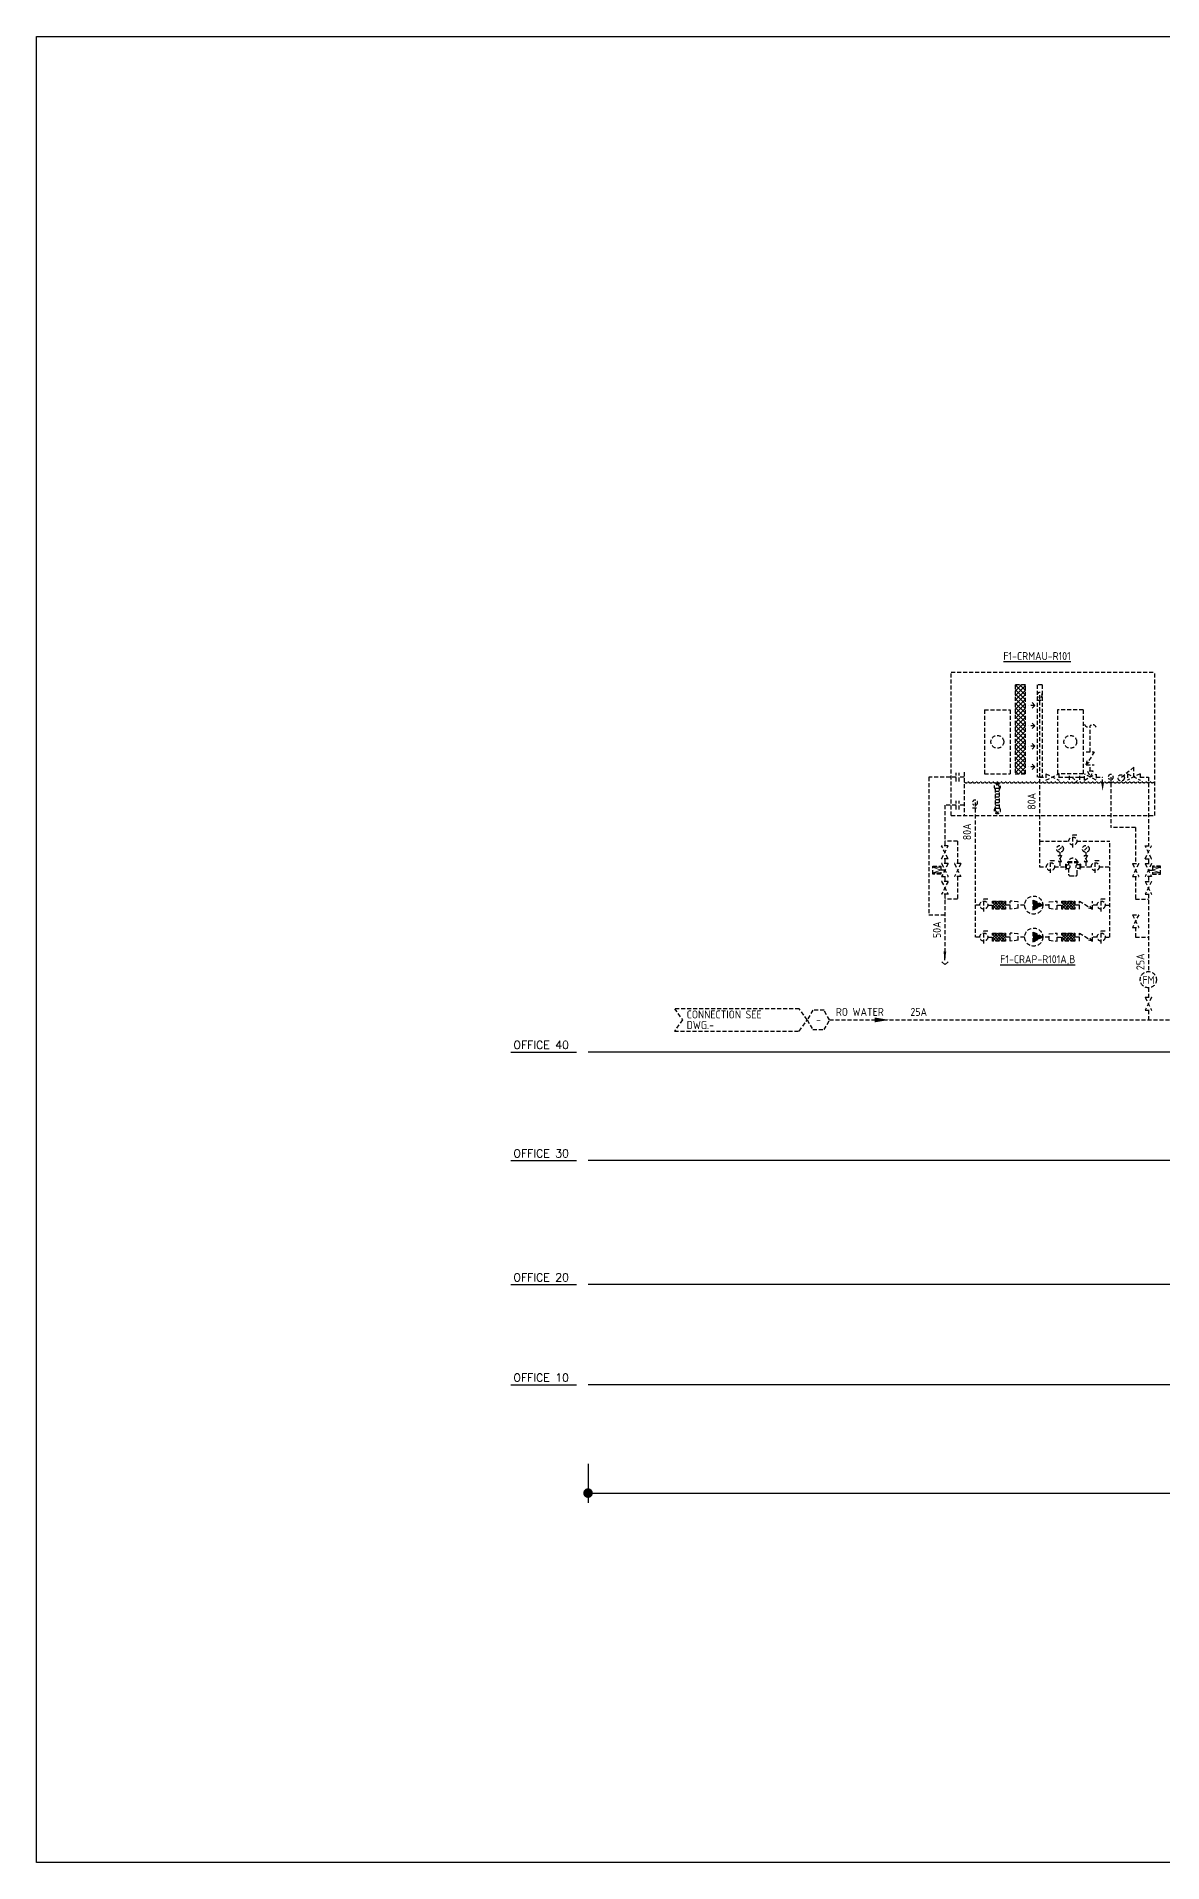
# Model space of a CAD drawing. Extents: x 41366 to 42076, y 84937 to 85507.
# Drawn here: x 41366 to 41717, y 84937 to 85507 of the extents above; entities that cross this region are included whole.
import ezdxf
from ezdxf.enums import TextEntityAlignment as Align

# ---------------------------------------------------------------- set-up
doc = ezdxf.new("R2010")
doc.units = 0
doc.header["$LTSCALE"] = 10
doc.linetypes.add('HIDDEN2', pattern=[0.1875, 0.125, -0.0625])
for name, color, linetype in [('A-DETL-01', 1, 'Continuous'), ('DETL-TXT', 4, 'Continuous'), ('M-CMDUCT-TEXT', 3, 'Continuous'), ('M-CR ZONE', 1, 'Continuous'), ('M-CWTR-VAVE', 2, 'Continuous'), ('M-EQ-AW', 22, 'Continuous'), ('M-EQPM-AW-TXT', 4, 'Continuous'), ('M-PIPE-AW', 170, 'Continuous'), ('M-PIPE-FITTING', 2, 'Continuous'), ('txt', 2, 'Continuous')]:
    doc.layers.add(name, color=color, linetype=linetype)
doc.styles.add('AA-TXT', font='isocp.shx', dxfattribs={"bigfont": 'chineset.shx'})
doc.styles.add('STDTEXT', font='simplex.shx', dxfattribs={"bigfont": 'china.shx'})
doc.dimstyles.new('10-dim', dxfattribs={"dimscale": 10, "dimtxt": 0.25, "dimasz": 0.1, "dimexe": 0.1, "dimexo": 0.1, "dimgap": 0.05, "dimtad": 1, "dimdec": 0, "dimlfac": 100, "dimdsep": 46, "dimtxsty": 'AA-TXT', "dimblk": 'DOT', "dimcen": 2, "dimclrd": 256, "dimclre": 256, "dimclrt": 256, "dimazin": 0, "dimtfac": 1, "dimtdec": 0, "dimtix": 1, "dimtmove": 2, "dimatfit": 3, "dimldrblk": 'CIR', "dimfxl": 1, "dimtvp": 1, "dimtolj": 1, "dimtzin": 0, "dimarcsym": 0})

# ---------------------------------------------------------------- blocks, each defined once
blk = doc.blocks.new('_DOT')
at = {"color": 0, "linetype": 'ByBlock'}
blk.add_line((-0.5, 0), (-1, 0), dxfattribs=at)
at = {"color": 0, "linetype": 'ByBlock', "const_width": 0.5}
blk.add_lwpolyline([(-0.25, 0, 1), (0.25, 0, 1)], format="xyb", close=True, dxfattribs=at)
blk = doc.blocks.new('*D3')
at = {"layer": 'DEFPOINTS', "color": 0, "transparency": 16777216}
for p in [(41537.93, 85064.27), (41943.06, 85064.27), (41943.06, 85052.09)]:
    blk.add_point(p, dxfattribs=at)
at = {"layer": 'txt', "lineweight": -2, "transparency": 16777216}
for p, q in [((41537.93, 85061.27), (41537.93, 85049.09)), ((41943.06, 85061.27), (41943.06, 85049.09)), ((41540.93, 85052.09), (41940.06, 85052.09))]:
    blk.add_line(p, q, dxfattribs=at)
at = {"layer": 'txt', "lineweight": -2, "transparency": 16777216, "xscale": 3, "yscale": 3, "zscale": 3, "rotation": 180}
blk.add_blockref('_DOT', (41537.93, 85052.09), dxfattribs=at)
at = {"layer": 'txt', "lineweight": -2, "transparency": 16777216, "xscale": 3, "yscale": 3, "zscale": 3}
blk.add_blockref('_DOT', (41943.06, 85052.09), dxfattribs=at)
at = {"layer": 'txt', "transparency": 16777216, "insert": (41740.5, 85056.47), "char_height": 7.5, "attachment_point": 5, "style": 'AA-TXT'}
blk.add_mtext('\\A1;{\\fArial|b0|i0|c0|p34;OFFICE}', dxfattribs=at)
blk = doc.blocks.new('CIR')
at = {"color": 0}
blk.add_line((1, 0), (-1, 0), dxfattribs=at)
at = {"color": 3}
blk.add_circle((0, 0), 0.5, dxfattribs=at)

msp = doc.modelspace()

# ---------------------------------------------------------------- hatches: boundary and pattern name
at = {"layer": 'M-EQ-AW', "linetype": 'HIDDEN2'}
h = msp.add_hatch(dxfattribs=at)
h.set_pattern_fill('ANSI37', color=252, scale=8, style=0)
h.set_pattern_definition([(45, (41518.2894, 85101.3506), (-0.7071068, 0.7071068), []), (135, (41518.2894, 85101.3506), (-0.7071068, -0.7071068), [])])
h.paths.add_polyline_path([(41671.448, 85304.592), (41671.448, 85276.792), (41674.648, 85276.792), (41674.648, 85304.592)])
at = {"layer": 'M-PIPE-FITTING', "linetype": 'HIDDEN2'}
h = msp.add_hatch(dxfattribs=at)
h.set_pattern_fill('ANSI37', color=252, scale=5, angle=180, style=0)
h.set_pattern_definition([(225, (41920.42, 85590.5079), (0.4419417, -0.4419417), []), (315, (41920.42, 85590.5079), (0.4419417, 0.4419417), [])])
h.paths.add_polyline_path([(41668.374, 85234.554), (41664.374, 85234.554), (41664.374, 85237.058), (41668.374, 85237.058)])
h = msp.add_hatch(dxfattribs=at)
h.set_pattern_fill('ANSI37', color=252, scale=5, angle=180, style=0)
h.set_pattern_definition([(225, (41942.0938, 85590.5079), (0.4419417, -0.4419417), []), (315, (41942.0938, 85590.5079), (0.4419417, 0.4419417), [])])
h.paths.add_polyline_path([(41690.048, 85234.554), (41686.048, 85234.554), (41686.048, 85237.058), (41690.048, 85237.058)])
h = msp.add_hatch(dxfattribs=at)
h.set_pattern_fill('ANSI37', color=252, scale=5, angle=180, style=0)
h.set_pattern_definition([(225, (41920.42, 85580.5079), (0.4419417, -0.4419417), []), (315, (41920.42, 85580.5079), (0.4419417, 0.4419417), [])])
h.paths.add_polyline_path([(41668.374, 85224.554), (41664.374, 85224.554), (41664.374, 85227.058), (41668.374, 85227.058)])
h = msp.add_hatch(dxfattribs=at)
h.set_pattern_fill('ANSI37', color=252, scale=5, angle=180, style=0)
h.set_pattern_definition([(225, (41942.0938, 85580.5079), (0.4419417, -0.4419417), []), (315, (41942.0938, 85580.5079), (0.4419417, 0.4419417), [])])
h.paths.add_polyline_path([(41690.048, 85224.554), (41686.048, 85224.554), (41686.048, 85227.058), (41690.048, 85227.058)])

# ---------------------------------------------------------------- linework, layer by layer
at = {"layer": 'A-DETL-01', "linetype": 'Continuous'}
for p, q in [((41513.832, 85189.874), (41534.306, 85189.874)), ((41513.832, 85155.964), (41534.306, 85155.964)), ((41513.832, 85117.224), (41534.306, 85117.224)), ((41513.832, 85085.913), (41534.306, 85085.913))]:
    msp.add_line(p, q, dxfattribs=at)
at = {"layer": 'DEFPOINTS', "color": 1}
msp.add_lwpolyline([(41365.567, 85507.146), (42076.347, 85507.146), (42076.347, 84936.686), (41365.567, 84936.686)], close=True, dxfattribs=at)
at = {"layer": 'DETL-TXT', "color": 252, "linetype": 'HIDDEN2'}
for points in [[(41606.442, 85199.922), (41603.942, 85203.422), (41564.942, 85203.422), (41567.442, 85199.922), (41564.942, 85196.422), (41603.942, 85196.422)], [(41606.442, 85199.922), (41608.192, 85196.891), (41611.692, 85196.891), (41613.442, 85199.922), (41611.692, 85202.953), (41608.192, 85202.953)]]:
    msp.add_lwpolyline(points, close=True, dxfattribs=at)
at = {"layer": 'M-CR ZONE'}
for p, q in [((41943.062, 85189.874), (41537.933, 85189.874)), ((41943.062, 85155.964), (41537.933, 85155.964)), ((41943.062, 85117.224), (41537.933, 85117.224)), ((41943.062, 85085.913), (41537.933, 85085.913))]:
    msp.add_line(p, q, dxfattribs=at)
at = {"layer": 'M-CWTR-VAVE', "color": 252, "linetype": 'HIDDEN2'}
msp.add_circle((41713.048, 85212.483), 2.527, dxfattribs=at)
at = {"layer": 'M-EQ-AW', "color": 252, "linetype": 'HIDDEN2'}
for p, q in [((41651.448, 85308.592), (41715.048, 85308.592)), ((41651.448, 85263.792), (41651.448, 85308.592)), ((41715.048, 85263.792), (41715.048, 85308.592)), ((41674.648, 85304.592), (41671.448, 85304.592)), ((41678.248, 85304.592), (41678.248, 85275.792)), ((41679.848, 85304.592), (41678.248, 85304.592)), ((41679.848, 85304.592), (41679.848, 85275.792)), ((41661.848, 85296.792), (41661.848, 85276.792)), ((41661.848, 85296.792), (41669.848, 85296.792)), ((41669.848, 85296.792), (41669.848, 85276.792)), ((41677.613, 85298.192), (41675.693, 85298.192)), ((41677.613, 85298.192), (41676.24, 85299.461)), ((41677.613, 85298.192), (41676.24, 85296.922)), ((41684.648, 85296.792), (41684.648, 85276.792)), ((41692.648, 85296.792), (41684.648, 85296.792)), ((41692.648, 85296.792), (41692.648, 85276.792)), ((41677.613, 85291.792), (41675.693, 85291.792)), ((41677.613, 85291.792), (41676.24, 85293.061)), ((41677.613, 85291.792), (41676.24, 85290.522)), ((41677.613, 85285.392), (41675.693, 85285.392)), ((41677.613, 85285.392), (41676.24, 85286.661)), ((41677.613, 85285.392), (41676.24, 85284.122)), ((41677.613, 85278.992), (41675.693, 85278.992)), ((41677.613, 85278.992), (41676.24, 85280.261)), ((41677.613, 85278.992), (41676.24, 85277.722)), ((41653.877, 85274.433), (41653.877, 85277.15)), ((41655.448, 85275.792), (41653.877, 85275.792)), ((41655.448, 85277.28), (41655.448, 85263.792)), ((41661.848, 85276.792), (41669.848, 85276.792)), ((41679.848, 85275.792), (41678.248, 85275.792)), ((41692.648, 85276.792), (41684.648, 85276.792)), ((41653.877, 85265.633), (41653.877, 85268.35)), ((41655.448, 85266.992), (41653.877, 85266.992)), ((41651.448, 85263.792), (41715.048, 85263.792)), ((41687.143, 85248.529), (41687.143, 85247.054)), ((41687.143, 85248.529), (41687.307, 85248.529)), ((41687.143, 85247.054), (41687.307, 85247.054)), ((41687.225, 85248.529), (41687.225, 85247.054)), ((41687.307, 85248.529), (41687.307, 85247.054)), ((41687.307, 85248.393), (41688.092, 85248.393)), ((41687.307, 85247.191), (41688.092, 85247.191)), ((41691.116, 85249.313), (41687.818, 85249.313)), ((41687.818, 85249.313), (41687.818, 85249.039)), ((41691.116, 85249.176), (41687.818, 85249.176)), ((41691.116, 85249.039), (41687.818, 85249.039)), ((41688.092, 85249.039), (41688.092, 85248.393)), ((41688.092, 85247.191), (41688.092, 85245.46)), ((41688.639, 85244.912), (41690.295, 85244.912)), ((41690.842, 85248.393), (41690.842, 85249.039)), ((41691.627, 85248.393), (41690.842, 85248.393)), ((41691.627, 85247.191), (41690.842, 85247.191)), ((41690.842, 85245.46), (41690.842, 85247.191)), ((41691.116, 85249.039), (41691.116, 85249.313)), ((41691.627, 85248.529), (41691.627, 85247.054)), ((41691.791, 85248.529), (41691.627, 85248.529)), ((41691.791, 85247.054), (41691.627, 85247.054)), ((41691.709, 85248.529), (41691.709, 85247.054)), ((41691.791, 85248.529), (41691.791, 85247.054)), ((41677.014, 85234.16), (41677.014, 85237.424)), ((41680.043, 85235.792), (41677.014, 85237.424)), ((41680.043, 85235.792), (41677.014, 85234.16)), ((41677.014, 85224.16), (41677.014, 85227.424)), ((41680.043, 85225.792), (41677.014, 85227.424)), ((41680.043, 85225.792), (41677.014, 85224.16))]:
    msp.add_line(p, q, dxfattribs=at)
msp.add_lwpolyline([(41671.448, 85304.592), (41671.448, 85276.792), (41674.648, 85276.792), (41674.648, 85304.592)], dxfattribs=at)
for centre, radius in [((41665.848, 85286.792), 2), ((41688.648, 85286.792), 2), ((41677.211, 85235.792), 2.832), ((41677.211, 85225.792), 2.832)]:
    msp.add_circle(centre, radius, dxfattribs=at)
for centre, radius, start, end in [((41656.095, 85274.736), 0.753, 210.79823, 329.20177), ((41657.389, 85274.736), 0.753, 210.79823, 329.20177), ((41658.682, 85274.736), 0.753, 210.79823, 329.20177), ((41659.976, 85274.736), 0.753, 210.79823, 329.20177), ((41661.27, 85274.736), 0.753, 210.79823, 329.20177), ((41662.563, 85274.736), 0.753, 210.79823, 329.20177), ((41663.857, 85274.736), 0.753, 210.79823, 329.20177), ((41665.15, 85274.736), 0.753, 210.79823, 329.20177), ((41666.444, 85274.736), 0.753, 210.79823, 329.20177), ((41667.738, 85274.736), 0.753, 210.79823, 329.20177), ((41669.031, 85274.736), 0.753, 210.79823, 329.20177), ((41670.325, 85274.736), 0.753, 210.79823, 329.20177), ((41671.619, 85274.736), 0.753, 210.79823, 329.20177), ((41672.912, 85274.736), 0.753, 210.79823, 329.20177), ((41674.206, 85274.736), 0.753, 210.79823, 329.20177), ((41675.5, 85274.736), 0.753, 210.79823, 329.20177), ((41676.793, 85274.736), 0.753, 210.79823, 329.20177), ((41678.087, 85274.736), 0.753, 210.79823, 329.20177), ((41679.381, 85274.736), 0.753, 210.79823, 329.20177), ((41680.674, 85274.736), 0.753, 210.79823, 329.20177), ((41681.968, 85274.736), 0.753, 210.79823, 329.20177), ((41683.262, 85274.736), 0.753, 210.79823, 329.20177), ((41684.555, 85274.736), 0.753, 210.79823, 329.20177), ((41685.849, 85274.736), 0.753, 210.79823, 329.20177), ((41687.143, 85274.736), 0.753, 210.79823, 329.20177), ((41688.436, 85274.736), 0.753, 210.79823, 329.20177), ((41689.73, 85274.736), 0.753, 210.79823, 329.20177), ((41691.024, 85274.736), 0.753, 210.79823, 329.20177), ((41692.317, 85274.736), 0.753, 210.79823, 329.20177), ((41693.611, 85274.736), 0.753, 210.79823, 329.20177), ((41694.905, 85274.736), 0.753, 210.79823, 329.20177), ((41696.198, 85274.736), 0.753, 210.79823, 329.20177), ((41697.492, 85274.736), 0.753, 210.79823, 329.20177), ((41698.786, 85274.736), 0.753, 210.79823, 329.20177), ((41700.079, 85274.736), 0.753, 210.79823, 329.20177), ((41701.358, 85274.76), 0.753, 210.79823, 329.20177), ((41702.652, 85274.76), 0.753, 210.79823, 329.20177), ((41703.945, 85274.76), 0.753, 210.79823, 329.20177), ((41705.239, 85274.76), 0.753, 210.79823, 329.20177), ((41706.533, 85274.76), 0.753, 210.79823, 329.20177), ((41707.811, 85274.784), 0.753, 210.79823, 329.20177), ((41709.105, 85274.784), 0.753, 210.79823, 329.20177), ((41710.399, 85274.784), 0.753, 210.79823, 329.20177), ((41711.692, 85274.784), 0.753, 210.79823, 329.20177), ((41712.986, 85274.784), 0.753, 210.79823, 329.20177), ((41714.28, 85274.784), 0.753, 210.79823, 329.20177), ((41689.467, 85248.881), 1.543, 16.23561, 163.76439), ((41687.982, 85247.792), 0.611, 280.34699, 79.65301), ((41688.639, 85245.46), 0.547, 180, 270), ((41690.295, 85245.46), 0.547, 270, 0), ((41690.952, 85247.792), 0.611, 100.34699, 259.65301)]:
    msp.add_arc(centre, radius, start, end, dxfattribs=at)
for points in [[(41680.043, 85235.792), (41677.014, 85237.424), (41677.014, 85234.16)], [(41680.043, 85225.792), (41677.014, 85227.424), (41677.014, 85224.16)]]:
    msp.add_solid(points, dxfattribs=at)
at = {"layer": 'M-PIPE-AW', "color": 252, "linetype": 'HIDDEN2'}
for p, q in [((41679.048, 85301.392), (41679.048, 85255.792)), ((41678.248, 85299.792), (41679.848, 85299.792)), ((41694.9, 85283.643), (41694.9, 85291.792)), ((41694.9, 85277.643), (41694.9, 85279.643)), ((41652.996, 85275.792), (41644.448, 85275.792)), ((41644.448, 85275.792), (41644.448, 85232.692)), ((41652.996, 85274.433), (41652.996, 85277.15)), ((41679.048, 85275.792), (41681.048, 85275.792)), ((41685.048, 85275.792), (41688.449, 85275.792)), ((41691.647, 85275.792), (41693.048, 85275.792)), ((41696.751, 85275.792), (41698.751, 85275.792)), ((41698.751, 85273.792), (41698.751, 85275.792)), ((41700.5, 85274.192), (41702.1, 85274.192)), ((41701.3, 85275.792), (41701.3, 85259.994)), ((41710.5, 85275.792), (41713.048, 85275.792)), ((41713.048, 85275.792), (41713.048, 85254.292)), ((41649.448, 85266.992), (41649.448, 85254.292)), ((41652.996, 85266.992), (41649.448, 85266.992)), ((41652.996, 85265.633), (41652.996, 85268.35)), ((41658.874, 85267.792), (41658.874, 85225.792)), ((41658.074, 85266.192), (41659.674, 85266.192)), ((41653.448, 85255.792), (41649.448, 85255.792)), ((41653.448, 85255.792), (41653.448, 85248.742)), ((41679.048, 85255.792), (41688.217, 85255.792)), ((41679.048, 85255.792), (41679.048, 85247.792)), ((41690.717, 85255.792), (41701.048, 85255.792)), ((41701.048, 85225.792), (41701.048, 85255.792)), ((41709.048, 85259.994), (41701.3, 85259.994)), ((41709.048, 85259.994), (41709.048, 85248.742)), ((41649.448, 85250.242), (41649.448, 85248.742)), ((41713.048, 85250.242), (41713.048, 85248.742)), ((41649.448, 85244.742), (41649.448, 85243.192)), ((41653.448, 85244.742), (41653.448, 85237.692)), ((41679.048, 85247.792), (41681.217, 85247.792)), ((41683.717, 85247.792), (41687.143, 85247.792)), ((41691.791, 85247.792), (41695.217, 85247.792)), ((41697.717, 85247.792), (41701.048, 85247.792)), ((41709.048, 85244.742), (41709.048, 85237.692)), ((41713.048, 85244.742), (41713.048, 85243.192)), ((41649.448, 85239.192), (41649.448, 85218.552)), ((41713.048, 85239.192), (41713.048, 85215.01)), ((41649.448, 85232.692), (41644.448, 85232.692)), ((41653.448, 85237.692), (41649.448, 85237.692)), ((41660.374, 85235.792), (41658.874, 85235.792)), ((41662.874, 85235.792), (41664.374, 85235.792)), ((41669.874, 85235.792), (41668.374, 85235.792)), ((41674.379, 85235.792), (41672.379, 85235.792)), ((41682.043, 85235.792), (41680.043, 85235.792)), ((41684.548, 85235.792), (41686.048, 85235.792)), ((41691.548, 85235.792), (41690.048, 85235.792)), ((41697.048, 85235.792), (41695.548, 85235.792)), ((41699.548, 85235.792), (41701.048, 85235.792)), ((41709.048, 85237.692), (41713.048, 85237.692)), ((41709.048, 85228.858), (41709.048, 85225.792)), ((41649.448, 85218.552), (41649.448, 85221.272)), ((41660.374, 85225.792), (41658.874, 85225.792)), ((41662.874, 85225.792), (41664.374, 85225.792)), ((41669.874, 85225.792), (41668.374, 85225.792)), ((41674.379, 85225.792), (41672.379, 85225.792)), ((41682.043, 85225.792), (41680.043, 85225.792)), ((41684.548, 85225.792), (41686.048, 85225.792)), ((41691.548, 85225.792), (41690.048, 85225.792)), ((41697.048, 85225.792), (41695.548, 85225.792)), ((41699.548, 85225.792), (41701.048, 85225.792)), ((41709.048, 85225.792), (41713.048, 85225.792)), ((41648.515, 85218.112), (41649.483, 85217.237)), ((41650.45, 85218.112), (41649.483, 85217.237)), ((41713.048, 85209.956), (41713.048, 85206.974)), ((41613.442, 85199.922), (41893.048, 85199.922)), ((41713.048, 85202.974), (41713.048, 85199.922))]:
    msp.add_line(p, q, dxfattribs=at)
msp.add_lwpolyline([(41649.448, 85218.552, 0, 0.907, 0), (41649.448, 85221.272, 0, 0, 0)], format="xyseb", dxfattribs=at)
for centre, radius, start, end in [((41679.048, 85301.392), 0.8, 300, 240), ((41694.125, 85292.521), 1.064, 196.70315, 316.70315), ((41695.674, 85291.062), 1.064, 16.70315, 136.70315), ((41701.3, 85275.792), 0.8, 300, 240), ((41658.874, 85267.792), 0.8, 300, 240)]:
    msp.add_arc(centre, radius, start, end, dxfattribs=at)
for points in [[(41699.148, 85273.792), (41698.354, 85273.792), (41698.751, 85271.411)], [(41627.534, 85200.672), (41632.034, 85199.922), (41627.534, 85199.172)]]:
    msp.add_solid(points, dxfattribs=at)
at = {"layer": 'M-PIPE-FITTING', "color": 252, "linetype": 'HIDDEN2'}
for p, q in [((41693.647, 85283.643), (41696.152, 85283.643)), ((41696.152, 85283.643), (41693.647, 85279.643)), ((41693.647, 85279.643), (41694.087, 85281.285)), ((41693.647, 85279.643), (41694.932, 85280.756)), ((41693.647, 85279.643), (41696.152, 85279.643)), ((41708.5, 85278.89), (41704.552, 85275.535)), ((41708.5, 85275.792), (41708.5, 85278.89)), ((41665.289, 85265.392), (41665.289, 85272.802)), ((41666.407, 85272.802), (41666.407, 85265.392)), ((41681.048, 85276.792), (41681.048, 85274.792)), ((41681.048, 85274.792), (41685.048, 85276.792)), ((41681.048, 85276.792), (41685.048, 85274.792)), ((41685.048, 85276.792), (41685.048, 85274.792)), ((41688.449, 85274.956), (41688.449, 85276.628)), ((41688.449, 85275.792), (41691.647, 85275.792)), ((41689.14, 85275.792), (41690.557, 85274.375)), ((41689.991, 85273.81), (41691.122, 85274.941)), ((41691.647, 85274.956), (41691.647, 85276.628)), ((41693.048, 85274.866), (41693.048, 85276.718)), ((41696.751, 85274.866), (41693.048, 85276.718)), ((41693.048, 85274.866), (41696.751, 85276.718)), ((41695.825, 85277.643), (41693.974, 85277.643)), ((41693.974, 85277.643), (41694.9, 85275.792)), ((41694.9, 85275.792), (41695.825, 85277.643)), ((41696.751, 85276.718), (41696.751, 85274.866)), ((41706.5, 85276.792), (41710.5, 85274.792)), ((41710.5, 85276.792), (41706.5, 85274.792)), ((41706.5, 85276.792), (41706.5, 85274.792)), ((41710.5, 85276.792), (41710.5, 85274.792)), ((41666.407, 85272.184), (41665.289, 85272.184)), ((41666.407, 85271.302), (41665.289, 85271.302)), ((41666.407, 85270.42), (41665.289, 85270.42)), ((41666.407, 85269.538), (41665.289, 85269.538)), ((41666.407, 85268.656), (41665.289, 85268.656)), ((41666.407, 85267.774), (41665.289, 85267.774)), ((41666.407, 85266.892), (41665.289, 85266.892)), ((41666.407, 85266.01), (41665.289, 85266.01)), ((41689.467, 85257.767), (41690.72, 85257.767)), ((41689.467, 85253.816), (41689.467, 85257.767)), ((41648.448, 85250.292), (41650.448, 85254.292)), ((41650.448, 85250.292), (41648.448, 85254.292)), ((41650.448, 85254.292), (41648.448, 85254.292)), ((41650.448, 85250.292), (41648.448, 85250.292)), ((41649.448, 85250.292), (41649.448, 85250.242)), ((41682.467, 85249.767), (41683.72, 85249.767)), ((41682.467, 85245.816), (41682.467, 85249.767)), ((41685.93, 85251.296), (41684.93, 85249.296)), ((41685.93, 85249.296), (41684.93, 85251.296)), ((41684.93, 85251.296), (41685.93, 85251.296)), ((41684.972, 85252.902), (41685.891, 85253.821)), ((41685.43, 85252.298), (41685.43, 85251.296)), ((41694.004, 85251.296), (41693.004, 85249.296)), ((41694.004, 85249.296), (41693.004, 85251.296)), ((41693.004, 85251.296), (41694.004, 85251.296)), ((41693.046, 85252.902), (41693.965, 85253.821)), ((41693.504, 85252.298), (41693.504, 85251.296)), ((41696.467, 85249.767), (41697.72, 85249.767)), ((41696.467, 85245.816), (41696.467, 85249.767)), ((41714.048, 85250.292), (41712.048, 85254.292)), ((41712.048, 85250.292), (41714.048, 85254.292)), ((41712.048, 85254.292), (41714.048, 85254.292)), ((41712.048, 85250.292), (41714.048, 85250.292)), ((41713.048, 85250.292), (41713.048, 85250.242)), ((41645.686, 85245.492), (41645.686, 85247.992)), ((41645.686, 85247.992), (41648.186, 85247.992)), ((41648.186, 85245.492), (41645.686, 85245.492)), ((41648.186, 85247.992), (41648.186, 85245.492)), ((41649.448, 85246.742), (41648.186, 85246.742)), ((41650.448, 85248.742), (41648.448, 85248.742)), ((41650.448, 85248.742), (41648.448, 85244.742)), ((41648.448, 85248.742), (41650.448, 85244.742)), ((41648.448, 85244.742), (41650.448, 85244.742)), ((41654.448, 85248.742), (41652.448, 85248.742)), ((41652.448, 85248.742), (41654.448, 85244.742)), ((41654.448, 85248.742), (41652.448, 85244.742)), ((41654.448, 85244.742), (41652.448, 85244.742)), ((41685.93, 85249.296), (41684.93, 85249.296)), ((41685.43, 85249.296), (41685.43, 85247.792)), ((41694.004, 85249.296), (41693.004, 85249.296)), ((41693.504, 85249.296), (41693.504, 85247.792)), ((41708.048, 85248.742), (41710.048, 85248.742)), ((41710.048, 85248.742), (41708.048, 85244.742)), ((41708.048, 85248.742), (41710.048, 85244.742)), ((41708.048, 85244.742), (41710.048, 85244.742)), ((41712.048, 85248.742), (41714.048, 85248.742)), ((41712.048, 85248.742), (41714.048, 85244.742)), ((41714.048, 85248.742), (41712.048, 85244.742)), ((41714.048, 85244.742), (41712.048, 85244.742)), ((41713.048, 85246.742), (41714.31, 85246.742)), ((41716.81, 85247.992), (41714.31, 85247.992)), ((41714.31, 85247.992), (41714.31, 85245.492)), ((41714.31, 85245.492), (41716.81, 85245.492)), ((41716.81, 85245.492), (41716.81, 85247.992)), ((41648.448, 85243.192), (41650.448, 85239.192)), ((41650.448, 85243.192), (41648.448, 85239.192)), ((41650.448, 85243.192), (41648.448, 85243.192)), ((41650.448, 85239.192), (41648.448, 85239.192)), ((41714.048, 85243.192), (41712.048, 85239.192)), ((41712.048, 85243.192), (41714.048, 85239.192)), ((41712.048, 85243.192), (41714.048, 85243.192)), ((41712.048, 85239.192), (41714.048, 85239.192)), ((41661.624, 85233.816), (41661.624, 85237.767)), ((41661.624, 85237.767), (41662.877, 85237.767)), ((41664.374, 85237.058), (41668.374, 85237.058)), ((41664.374, 85234.554), (41664.374, 85237.058)), ((41668.374, 85234.554), (41664.374, 85234.554)), ((41668.374, 85237.058), (41668.374, 85234.554)), ((41672.379, 85236.794), (41669.874, 85237.044)), ((41669.874, 85234.54), (41669.874, 85237.044)), ((41672.379, 85234.79), (41669.874, 85234.54)), ((41672.379, 85234.79), (41672.379, 85236.794)), ((41682.043, 85236.794), (41684.548, 85237.044)), ((41682.043, 85234.79), (41682.043, 85236.794)), ((41682.043, 85234.79), (41684.548, 85234.54)), ((41684.548, 85234.54), (41684.548, 85237.044)), ((41686.048, 85237.058), (41690.048, 85237.058)), ((41686.048, 85234.554), (41686.048, 85237.058)), ((41690.048, 85234.554), (41686.048, 85234.554)), ((41690.048, 85237.058), (41690.048, 85234.554)), ((41691.548, 85237.044), (41695.548, 85234.54)), ((41691.548, 85234.54), (41691.548, 85237.044)), ((41695.548, 85234.54), (41693.906, 85234.979)), ((41695.548, 85234.54), (41694.436, 85235.824)), ((41695.548, 85234.54), (41695.548, 85237.044)), ((41698.298, 85233.816), (41698.298, 85237.767)), ((41698.298, 85237.767), (41699.551, 85237.767)), ((41708.048, 85232.792), (41710.048, 85232.792)), ((41710.048, 85232.792), (41708.048, 85228.792)), ((41708.048, 85232.792), (41710.048, 85228.792)), ((41661.624, 85223.816), (41661.624, 85227.767)), ((41661.624, 85227.767), (41662.877, 85227.767)), ((41664.374, 85227.058), (41668.374, 85227.058)), ((41664.374, 85224.554), (41664.374, 85227.058)), ((41668.374, 85227.058), (41668.374, 85224.554)), ((41672.379, 85226.794), (41669.874, 85227.044)), ((41669.874, 85224.54), (41669.874, 85227.044)), ((41672.379, 85224.79), (41672.379, 85226.794)), ((41682.043, 85226.794), (41684.548, 85227.044)), ((41682.043, 85224.79), (41682.043, 85226.794)), ((41684.548, 85224.54), (41684.548, 85227.044)), ((41686.048, 85227.058), (41690.048, 85227.058)), ((41686.048, 85224.554), (41686.048, 85227.058)), ((41690.048, 85227.058), (41690.048, 85224.554)), ((41691.548, 85227.044), (41695.548, 85224.54)), ((41691.548, 85224.54), (41691.548, 85227.044)), ((41695.548, 85224.54), (41695.548, 85227.044)), ((41698.298, 85223.816), (41698.298, 85227.767)), ((41698.298, 85227.767), (41699.551, 85227.767)), ((41708.048, 85228.792), (41710.048, 85228.792)), ((41668.374, 85224.554), (41664.374, 85224.554)), ((41672.379, 85224.79), (41669.874, 85224.54)), ((41682.043, 85224.79), (41684.548, 85224.54)), ((41690.048, 85224.554), (41686.048, 85224.554)), ((41695.548, 85224.54), (41693.906, 85224.979)), ((41695.548, 85224.54), (41694.436, 85225.824)), ((41714.048, 85206.974), (41712.048, 85202.974)), ((41712.048, 85206.974), (41714.048, 85202.974)), ((41712.048, 85206.974), (41714.048, 85206.974)), ((41712.048, 85202.974), (41714.048, 85202.974))]:
    msp.add_line(p, q, dxfattribs=at)
for centre, radius in [((41704.552, 85275.535), 1), ((41689.467, 85255.792), 1.25), ((41685.43, 85253.36), 1.062), ((41693.504, 85253.36), 1.062), ((41682.467, 85247.792), 1.25), ((41696.467, 85247.792), 1.25), ((41661.624, 85235.792), 1.25), ((41698.298, 85235.792), 1.25), ((41661.624, 85225.792), 1.25), ((41698.298, 85225.792), 1.25)]:
    msp.add_circle(centre, radius, dxfattribs=at)
for centre, radius, start, end in [((41665.848, 85272.802), 1.006, 303.78265, 236.21735), ((41665.848, 85272.802), 0.559, 0, 180), ((41665.848, 85265.392), 1.006, 123.78265, 56.21735), ((41665.848, 85265.392), 0.559, 180, 0)]:
    msp.add_arc(centre, radius, start, end, dxfattribs=at)

# ---------------------------------------------------------------- texts
at = {"layer": 'DETL-TXT', "color": 252, "linetype": 'HIDDEN2', "style": 'AA-TXT'}
for s, p in [('80A', (41677.798, 85265.572)), ('80A', (41657.624, 85256.047)), ('50A', (41648.198, 85225.481)), ('25A', (41711.798, 85215.481))]:
    msp.add_text(s, height=2.5, rotation=90, dxfattribs=at).set_placement(p)
for s, p in [('FM', (41713.085, 85212.425)), ('-', (41609.942, 85199.922))]:
    msp.add_text(s, height=2.5, dxfattribs=at).set_placement(p, align=Align.MIDDLE)
for s, p in [('CONNECTION SEE', (41568.761, 85200.369)), ('DWG.-', (41568.761, 85197.069)), ('RO WATER', (41615.381, 85201.172)), ('25A', (41638.684, 85201.172))]:
    msp.add_text(s, height=2.5, dxfattribs=at).set_placement(p)
at = {"layer": 'M-CMDUCT-TEXT', "style": 'STDTEXT'}
for s, p in [('OFFICE 40', (41514.616, 85192.124)), ('OFFICE 30', (41514.616, 85158.214)), ('OFFICE 20', (41514.616, 85119.474)), ('OFFICE 10', (41514.616, 85088.163))]:
    msp.add_text(s, height=2.5, dxfattribs=at).set_placement(p, align=Align.MIDDLE_LEFT)
at = {"layer": 'M-EQPM-AW-TXT', "color": 252, "linetype": 'HIDDEN2', "style": 'AA-TXT'}
for s, p in [('%%UF1-CRMAU-R101', (41678.248, 85313.592)), ('%%UF1-CRAP-R101A,B', (41678.483, 85218.591))]:
    msp.add_text(s, height=2.5, dxfattribs=at).set_placement(p, align=Align.MIDDLE)
at = {"layer": 'M-PIPE-FITTING', "color": 252, "linetype": 'HIDDEN2', "style": 'STDTEXT'}
for rotation, p in [(90, (41646.936, 85246.742)), (270, (41715.56, 85246.742))]:
    msp.add_text('M', height=2.5, rotation=rotation, dxfattribs=at).set_placement(p, align=Align.MIDDLE)

# ---------------------------------------------------------------- dimensions: what is measured, and where the dimension line sits
at = {"layer": 'txt'}
dim = msp.add_linear_dim(base=(41943.062, 85052.093), p1=(41537.933, 85064.27), p2=(41943.062, 85064.27), text='{\\fArial|b0|i0|c0|p34;OFFICE}', dimstyle='10-dim', override={"dimtxt": 0.75, "dimasz": 0.3, "dimexe": 0.3, "dimexo": 0.3}, dxfattribs=at)
dim.commit()
dim.dimension.update_dxf_attribs({"geometry": '*D3', "text_midpoint": (41740.498, 85056.474)})

doc.saveas('drawing.dxf')
